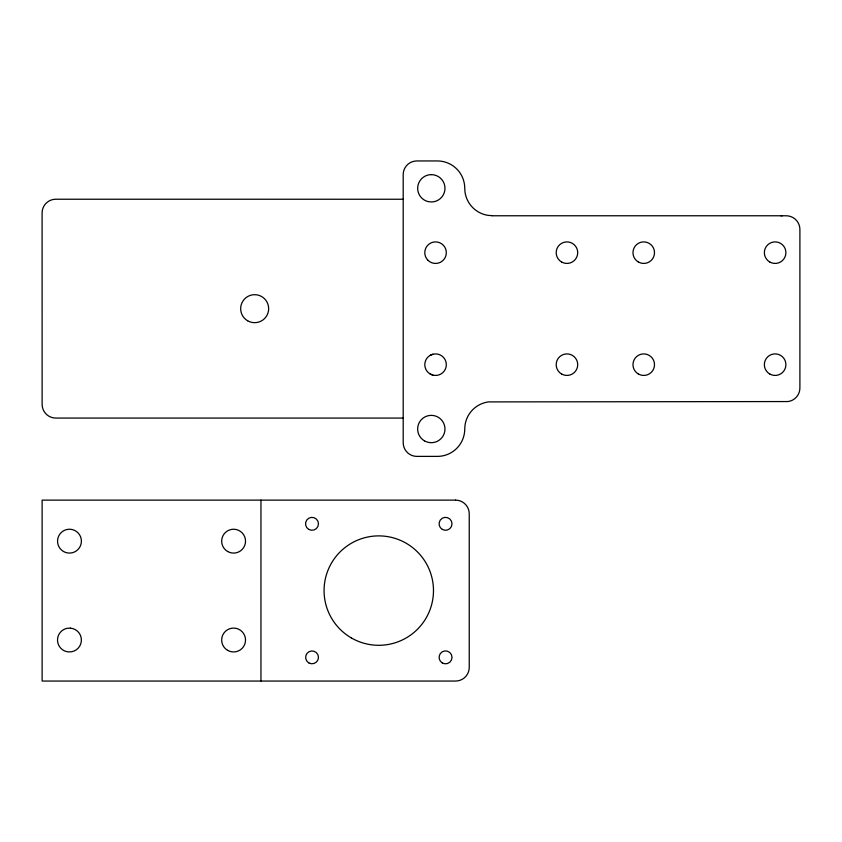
<?xml version="1.0" encoding="UTF-8"?>
<svg xmlns="http://www.w3.org/2000/svg" width="842" height="842" viewBox="0 0 842 842"><rect width="100%" height="100%" fill="white"/><g stroke="black" fill="none" stroke-linecap="round" stroke-linejoin="round"><path stroke-width="1.26" d="M492.096 215.657L488.528 215.415A27.344 27.344 0 0 1 464.984 191.871L464.742 188.303A27.354 27.354 0 0 0 437.387 160.948L416.874 160.948A13.672 13.672 0 0 0 403.192 174.62L403.202 442.703A13.682 13.682 0 0 0 416.874 456.385L437.387 456.385A27.354 27.354 0 0 0 464.742 429.031L464.984 425.452A27.344 27.344 0 0 1 488.528 401.908L788.007 401.55A13.682 13.682 0 0 0 799.9 387.994L799.9 229.456A13.682 13.682 0 0 0 786.217 215.773L492.096 215.773M432.777 375.069L430.178 373.995A10.767 10.767 0 0 1 430.178 355.345L432.777 354.261M403.202 199.249L55.782 199.228A13.682 13.682 0 0 0 42.1 212.9L42.121 404.381A13.682 13.682 0 0 0 55.793 418.064L403.202 418.085M780.534 215.657L782.313 215.773M260.957 500.127L260.957 681.052M430.178 373.995A10.767 10.767 0 0 0 446.334 364.67A10.767 10.767 0 0 0 430.178 355.345M70.475 628.143L67.36 628.279A11.925 11.925 0 0 0 68.465 651.908L71.581 651.761A11.925 11.925 0 0 0 81.358 641.025L81.211 637.92A11.925 11.925 0 0 0 70.475 628.143M431.315 174.631L430.988 174.631A13.682 13.682 0 0 0 428.083 201.596L431.63 201.975A13.682 13.682 0 0 0 444.986 188.145A13.682 13.682 0 0 0 431.315 174.631M455.554 500.127L42.121 500.127L42.121 681.052L455.554 681.052A13.682 13.682 0 0 0 469.236 667.38L469.236 513.809A13.682 13.682 0 0 0 455.554 500.127M247.664 320.802A13.998 13.998 0 0 0 268.661 308.677A13.998 13.998 0 0 0 247.664 296.552A13.998 13.998 0 0 0 247.664 320.802M769.746 261.988A10.767 10.767 0 0 0 785.902 252.663A10.767 10.767 0 0 0 769.746 243.338A10.767 10.767 0 0 0 769.746 261.988M638.352 261.988A10.767 10.767 0 0 0 654.508 252.663A10.767 10.767 0 0 0 638.352 243.338A10.767 10.767 0 0 0 638.352 261.988M638.352 373.995A10.767 10.767 0 0 0 654.508 364.67A10.767 10.767 0 0 0 638.352 355.345A10.767 10.767 0 0 0 638.352 373.995M561.572 261.988A10.767 10.767 0 0 0 577.717 252.663A10.767 10.767 0 0 0 561.572 243.338A10.767 10.767 0 0 0 561.572 261.988M561.572 373.995A10.767 10.767 0 0 0 577.717 364.67A10.767 10.767 0 0 0 561.572 355.345A10.767 10.767 0 0 0 561.572 373.995M769.746 373.995A10.767 10.767 0 0 0 785.902 364.67A10.767 10.767 0 0 0 769.746 355.335A10.767 10.767 0 0 0 769.746 373.995M424.473 440.861A13.672 13.672 0 0 0 444.976 429.02A13.672 13.672 0 0 0 424.473 417.19A13.672 13.672 0 0 0 424.473 440.861M427.947 260.283A10.767 10.767 0 0 0 445.965 255.452A10.767 10.767 0 0 0 432.777 242.264A10.767 10.767 0 0 0 427.947 260.283M308.846 662.917A6.41 6.41 0 0 0 318.465 657.36A6.41 6.41 0 0 0 308.846 651.813A6.41 6.41 0 0 0 308.846 662.917M442.313 662.959A6.462 6.462 0 0 0 452.007 657.36A6.462 6.462 0 0 0 442.313 651.771A6.462 6.462 0 0 0 442.313 662.959M308.772 529.418A6.462 6.462 0 0 0 318.465 523.819A6.462 6.462 0 0 0 308.772 518.219A6.462 6.462 0 0 0 308.772 529.418M351.419 637.973A54.709 54.709 0 0 0 433.483 590.589A54.709 54.709 0 0 0 351.419 543.216A54.709 54.709 0 0 0 351.419 637.973M442.313 529.418A6.462 6.462 0 0 0 452.007 523.819A6.462 6.462 0 0 0 442.313 518.219A6.462 6.462 0 0 0 442.313 529.418M227.635 650.35A11.925 11.925 0 0 0 245.527 640.025A11.925 11.925 0 0 0 227.635 629.69A11.925 11.925 0 0 0 227.635 650.35M227.635 551.489A11.925 11.925 0 0 0 245.527 541.164A11.925 11.925 0 0 0 227.635 530.828A11.925 11.925 0 0 0 227.635 551.489M63.508 551.489A11.925 11.925 0 0 0 81.4 541.164A11.925 11.925 0 0 0 63.508 530.828A11.925 11.925 0 0 0 63.508 551.489"/></g></svg>
